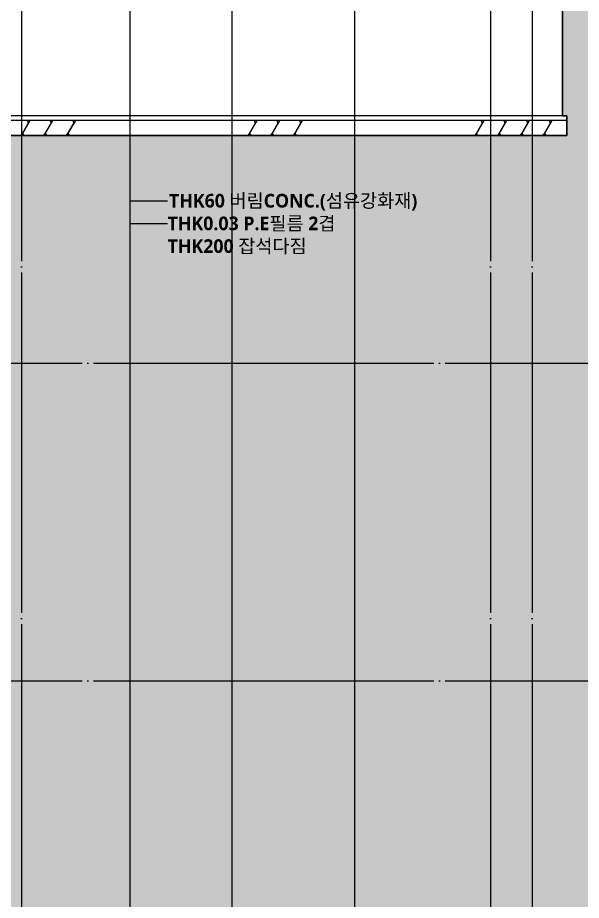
# Model space of a CAD drawing. Header units: millimetres. Extents: x 0 to 356400, y 0 to 68257.
# Drawn here: x 156622 to 164075, y 10798 to 22470 of the extents above; entities that cross this region are included whole.
import ezdxf
from ezdxf.enums import TextEntityAlignment as Align

# ---------------------------------------------------------------- set-up
doc = ezdxf.new("R2010")
doc.units = ezdxf.units.MM
doc.header["$LTSCALE"] = 75
doc.linetypes.add('CEN', pattern=[62, 60, -1, 0, -1])
for name, color, linetype in [('8', 8, 'Continuous'), ('A-ANNO-LEAD', 4, 'Continuous'), ('A-ANNO-TEXT1', 7, 'Continuous'), ('A-CEN', 1, 'CEN'), ('A-SECT-MATR1-PAT', 8, 'Continuous'), ('A-SECT-MATR2', 6, 'Continuous'), ('A-ST-AXIS-CEN', 252, 'CEN'), ('A-ST-CONC', 2, 'Continuous')]:
    doc.layers.add(name, color=color, linetype=linetype)
doc.layers.add('G(그리드2)', color=235, linetype='Continuous', plot=False)
doc.styles.add('2020음성 1차', font='NanumGothicBold.ttf')

msp = doc.modelspace()

# ---------------------------------------------------------------- hatches: boundary and pattern name
at = {"layer": '8', "transparency": 33554687}
h = msp.add_hatch(color=256, dxfattribs=at)
h.dxf.hatch_style = 1
h.paths.add_polyline_path([(148925, 11090), (155885, 11090), (155885, 11350), (155825, 11350), (155825, 20910), (163885, 20910), (163885, 21170), (163825, 21170), (163825, 30500), (165625, 30500), (165625, 9800), (148925, 9800)])

# ---------------------------------------------------------------- linework, layer by layer
at = {"layer": '8'}
msp.add_lwpolyline([(148925, 11090), (155885, 11090), (155885, 11350), (155825, 11350), (155825, 20910), (163885, 20910), (163885, 21170), (163825, 21170), (163825, 30500), (165625, 30500), (165625, 9800), (148925, 9800)], close=True, dxfattribs=at)
at = {"layer": 'A-ANNO-LEAD'}
for p, q in [((158105, 20049.5), (158605, 20049.5)), ((158105, 19749.5), (158605, 19749.5))]:
    msp.add_line(p, q, dxfattribs=at)
msp.add_lwpolyline([(158105, 20910, 0, 48, 0), (158105, 20766, 0, 0, 0), (158105, 19449.5, 0, 0, 0), (158605, 19449.5, 0, 0, 0)], format="xyseb", dxfattribs=at)
at = {"layer": 'A-CEN'}
for p, q in [((156675, 56300), (156675, 9200)), ((162875, 56300), (162875, 9200)), ((148325, 17900), (166225, 17900)), ((148325, 13700), (166225, 13700))]:
    msp.add_line(p, q, dxfattribs=at)
at = {"layer": 'A-SECT-MATR1-PAT'}
for points in [[(156785, 21110), (156669.5, 20910), (156686.9, 20940), (156704.2, 20910), (156686.9, 20940), (156767.7, 21080), (156750.4, 21110)], [(157085, 21110), (156969.5, 20910), (156986.9, 20940), (157004.2, 20910), (156986.9, 20940), (157067.7, 21080), (157050.4, 21110)], [(157385, 21110), (157269.5, 20910), (157286.9, 20940), (157304.2, 20910), (157286.9, 20940), (157367.7, 21080), (157350.4, 21110)], [(159785, 21110), (159669.5, 20910), (159686.9, 20940), (159704.2, 20910), (159686.9, 20940), (159767.7, 21080), (159750.4, 21110)], [(160085, 21110), (159969.5, 20910), (159986.9, 20940), (160004.2, 20910), (159986.9, 20940), (160067.7, 21080), (160050.4, 21110)], [(160385, 21110), (160269.5, 20910), (160286.9, 20940), (160304.2, 20910), (160286.9, 20940), (160367.7, 21080), (160350.4, 21110)], [(162785, 21110), (162669.5, 20910), (162686.9, 20940), (162704.2, 20910), (162686.9, 20940), (162767.7, 21080), (162750.4, 21110)], [(163085, 21110), (162969.5, 20910), (162986.9, 20940), (163004.2, 20910), (162986.9, 20940), (163067.7, 21080), (163050.4, 21110)], [(163385, 21110), (163269.5, 20910), (163286.9, 20940), (163304.2, 20910), (163286.9, 20940), (163367.7, 21080), (163350.4, 21110)], [(163685, 21110), (163569.5, 20910), (163586.9, 20940), (163604.2, 20910), (163586.9, 20940), (163667.7, 21080), (163650.4, 21110)]]:
    msp.add_lwpolyline(points, dxfattribs=at)
at = {"layer": 'A-SECT-MATR2'}
for points in [[(163825, 21170), (163885, 21170), (163885, 21110), (155825, 21110)], [(163885, 21110), (163885, 20910), (155825, 20910)]]:
    msp.add_lwpolyline(points, dxfattribs=at)
at = {"layer": 'A-ST-AXIS-CEN'}
msp.add_line((163425, 56300), (163425, 9200), dxfattribs=at)
at = {"layer": 'A-ST-CONC'}
for p, q in [((163825, 31650), (163825, 21170)), ((163825, 21170), (155325, 21170))]:
    msp.add_line(p, q, dxfattribs=at)
at = {"layer": 'G(그리드2)'}
for p, q in [((158105, 56300), (158105, 7400)), ((159455, 56300), (159455, 7400)), ((161075, 56300), (161075, 7400))]:
    msp.add_line(p, q, dxfattribs=at)

# ---------------------------------------------------------------- texts
at = {"layer": 'A-ANNO-TEXT1', "style": '2020음성 1차'}
for s, p in [('THK60 버림CONC.(섬유강화재)', (158623.4, 20049.5)), ('THK0.03 P.E필름 2겹', (158605, 19749.5)), ('THK200 잡석다짐', (158605, 19449.5))]:
    msp.add_text(s, height=180, dxfattribs=at).set_placement(p, align=Align.MIDDLE_LEFT)

doc.saveas('drawing.dxf')
